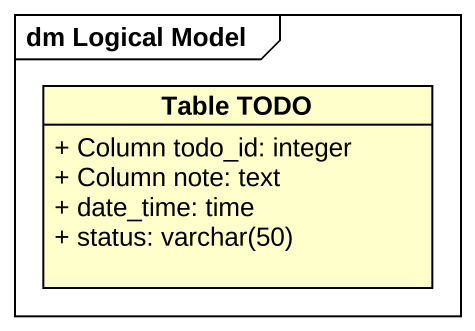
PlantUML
@startuml
mainframe dm Logical Model
hide circle
hide empty members
skinparam classAttributeIconSize 0
class "Table TODO" as Table_TODO {
  + Column todo_id: integer
  + Column note: text
  + date_time: time
  {field} + status: varchar(50)
}
@enduml
